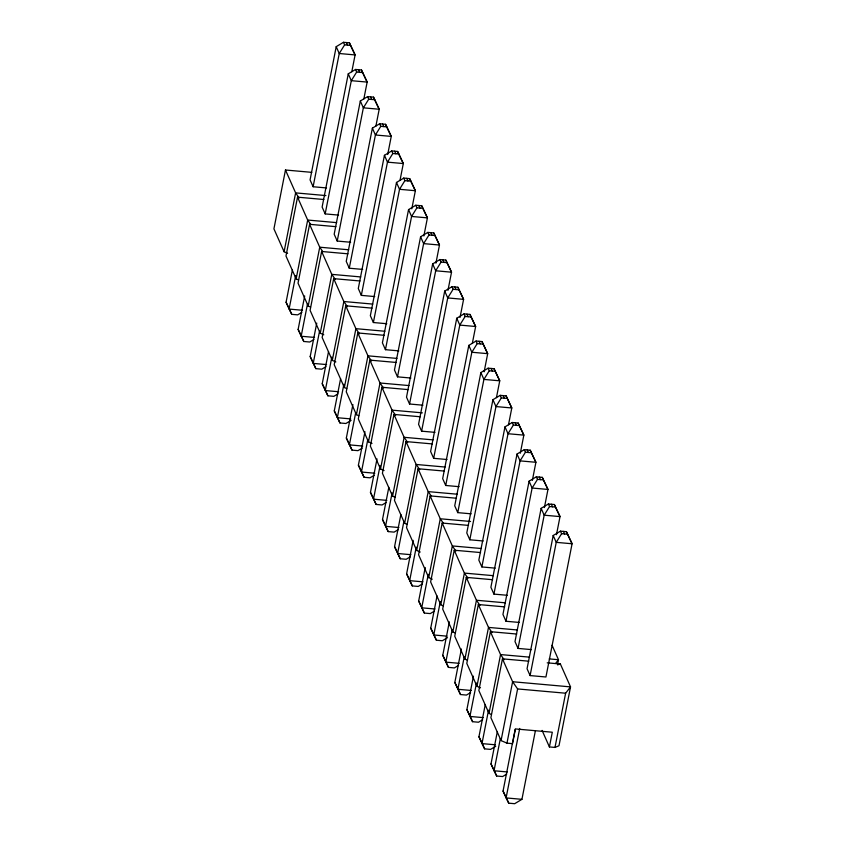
<?xml version="1.0" encoding="UTF-8"?>
<svg xmlns="http://www.w3.org/2000/svg" width="846" height="846" viewBox="0 0 846 846"><rect width="100%" height="100%" fill="white"/><g stroke="black" fill="none" stroke-linecap="round" stroke-linejoin="round"><path stroke-width="1.27" d="M311.804 172.351L285.472 170.004L273.924 228.854L284.087 251.738L287.619 253.282M284.087 251.738L295.624 192.888L285.472 170.004M323.859 199.508L297.528 197.16L285.98 256.021L296.142 278.894L298.501 279.931M301.842 312.364L297.686 314.86L291.743 314.331L286.075 302.234L292.378 270.075M351.799 71.741L355.098 54.927L349.419 42.829L343.476 42.3L336.211 46.667L310.07 179.902L313.115 186.744L326.514 187.939M295.677 275.627L289.11 309.076L302.477 310.271M313.115 186.744L339.246 53.51L344.618 44.87L343.476 42.3M296.142 278.894L307.68 220.045L297.528 197.16M335.915 226.665L309.583 224.317L298.035 283.177L308.187 306.051L310.556 307.087M313.898 339.521L309.742 342.017L303.799 341.488L298.13 329.401L304.687 295.941M363.854 98.897L367.153 82.083L361.475 69.985L355.532 69.457L348.266 73.824L322.125 207.059L325.171 213.901L338.569 215.096M307.479 304.074L301.165 336.243L314.532 337.427M325.171 213.901L351.302 80.677L356.674 72.026L355.532 69.457M308.187 306.051L319.735 247.201L309.583 224.317M347.97 253.821L321.639 251.484L310.091 310.334L320.243 333.208L323.785 334.762M325.953 366.678L321.797 369.184L315.854 368.645L310.186 356.557L316.742 323.109M375.899 126.054L379.198 109.24L373.53 97.142L367.587 96.613L360.322 100.991L334.181 234.215L337.216 241.057L350.625 242.252M319.534 331.23L313.221 363.399L326.588 364.584M337.216 241.057L363.357 107.833L368.729 99.183L367.587 96.613M320.243 333.208L331.791 274.358L321.639 251.484M360.026 280.978L333.694 278.641L322.146 337.491L332.298 360.375L335.841 361.919M338.009 393.834L333.853 396.34L327.91 395.812L322.231 383.714L328.544 351.545M387.701 154.511L391.254 136.396L385.586 124.299L379.643 123.77L372.377 128.148L346.236 261.372L349.271 268.214L362.68 269.409M331.833 357.107L325.276 390.556L338.643 391.74M349.271 268.214L375.413 134.99L380.774 126.34L379.643 123.77M332.298 360.375L343.846 301.514L333.694 278.641M372.071 308.145L345.75 305.797L334.202 364.647L344.354 387.531L346.712 388.557M351.101 420.367L345.908 423.497L339.965 422.968L334.286 410.87L340.6 378.701M400.01 180.367L403.309 163.553L397.641 151.455L391.698 150.926L384.433 155.304L358.292 288.528L361.327 295.37L374.736 296.565M343.888 384.264L337.332 417.713L350.699 418.897M361.327 295.37L387.468 162.146L392.83 153.496L391.698 150.926M344.354 387.531L355.902 328.671L345.75 305.797M384.126 335.302L357.795 332.954L346.257 391.804L356.409 414.688L358.767 415.714M362.109 448.158L357.964 450.654L352.021 450.125L346.342 438.027L352.909 404.578M411.812 208.825L415.365 190.71L409.686 178.622L403.754 178.083L396.488 182.461L370.347 315.685L373.382 322.527L386.791 323.722M355.69 412.711L349.387 444.869L362.754 446.064M373.382 322.527L399.524 189.303L404.885 180.653L403.754 178.083M356.409 414.688L367.957 355.828L357.795 332.954M396.182 362.458L369.85 360.11L358.313 418.96L368.465 441.845L372.007 443.389M374.165 475.315L370.019 477.81L364.076 477.281L358.397 465.184L364.964 431.735M423.867 235.981L427.42 217.866L421.742 205.779L415.798 205.25L408.544 209.618L382.403 342.841L385.438 349.684L398.847 350.879M367.746 439.867L361.432 472.026L374.81 473.221M385.438 349.684L411.579 216.46L416.941 207.809L415.798 205.25M368.465 441.845L380.013 382.995L369.85 360.11M408.237 389.615L381.906 387.267L370.358 446.117L380.52 469.001L384.063 470.545M386.22 502.471L382.075 504.967L376.132 504.438L370.453 492.34L377.02 458.892M435.923 263.138L439.476 245.033L433.797 232.936L427.854 232.407L420.589 236.774L394.458 369.998L397.493 376.851L410.902 378.035M380.055 465.734L373.488 499.182L386.855 500.377M397.493 376.851L423.635 243.616L428.996 234.966L427.854 232.407M380.52 469.001L392.068 410.151L381.906 387.267M420.293 416.771L393.961 414.424L382.413 473.274L392.576 496.158L394.934 497.194M398.276 529.628L394.13 532.123L388.187 531.595L382.508 519.497L388.822 487.338M447.978 290.294L451.531 272.19L445.853 260.092L439.909 259.563L432.644 263.931L406.514 397.165L409.549 404.007L422.958 405.202M392.11 492.89L385.543 526.339L398.91 527.534M409.549 404.007L435.69 270.773L441.052 262.123L439.909 259.563M392.576 496.158L404.124 437.308L393.961 414.424M432.348 443.928L406.017 441.58L394.469 500.43L404.631 523.314L406.989 524.351M410.331 556.784L406.175 559.28L400.243 558.751L394.564 546.653L400.877 514.495M460.034 317.451L463.587 299.347L457.908 287.249L451.965 286.72L444.7 291.087L418.569 424.322L421.604 431.164L435.003 432.359M403.912 521.337L397.599 553.495L410.966 554.69M421.604 431.164L447.735 297.929L453.107 289.279L451.965 286.72M404.631 523.314L416.169 464.465L406.017 441.58M444.404 471.085L418.072 468.737L406.524 527.597L416.676 550.471L420.219 552.026M422.387 583.941L418.231 586.437L412.288 585.908L406.619 573.81L413.176 540.361M472.343 343.317L475.642 326.503L469.964 314.405L464.02 313.877L456.755 318.244L430.614 451.478L433.66 458.321L447.058 459.515M416.221 547.203L409.654 580.652L423.021 581.847M433.66 458.321L459.79 325.086L465.163 316.446L464.02 313.877M416.676 550.471L428.224 491.621L418.072 468.737M456.459 498.241L430.128 495.893L418.58 554.754L428.732 577.628L432.274 579.182M434.442 611.098L430.286 613.593L424.343 613.064L418.675 600.967L425.231 567.518M484.145 371.764L487.687 353.66L482.019 341.562L476.076 341.033L468.811 345.401L442.67 478.635L445.715 485.477L459.114 486.672M428.266 574.36L421.71 607.819L435.077 609.004M445.715 485.477L471.846 352.243L477.218 343.603L476.076 341.033M428.732 577.628L440.28 518.778L430.128 495.893M468.515 525.398L442.183 523.05L430.635 581.911L440.787 604.784L443.145 605.821M447.534 637.63L442.342 640.75L436.399 640.221L430.73 628.134L437.033 595.965M496.443 397.631L499.743 380.816L494.075 368.719L488.131 368.19L480.866 372.568L454.725 505.792L457.76 512.634L471.169 513.829M440.322 601.527L433.765 634.976L447.132 636.16M457.76 512.634L483.901 379.41L489.274 370.76L488.131 368.19M440.787 604.784L452.335 545.934L442.183 523.05M480.57 552.554L454.239 550.217L442.691 609.067L452.843 631.941L455.201 632.977M458.553 665.411L454.397 667.917L448.454 667.378L442.775 655.29L449.342 621.842M508.499 424.787L511.798 407.973L506.13 395.875L500.187 395.346L492.922 399.724L466.781 532.948L469.816 539.79L483.225 540.985M452.124 629.963L445.821 662.132L459.188 663.317M469.816 539.79L495.957 406.566L501.318 397.916L500.187 395.346M452.843 631.941L464.391 573.091L454.239 550.217M492.615 579.711L466.294 577.374L454.746 636.224L464.898 659.108L467.256 660.134M470.598 692.567L466.453 695.074L460.51 694.545L454.831 682.447L461.398 648.998M520.301 453.245L523.854 435.13L518.175 423.032L512.242 422.503L504.977 426.881L478.836 560.105L481.871 566.947L495.28 568.142M464.179 657.12L457.876 689.289L471.243 690.473M481.871 566.947L508.012 433.723L513.374 425.073L512.242 422.503M464.898 659.108L476.446 600.248L466.294 577.374M504.671 606.878L478.339 604.53L466.802 663.38L476.954 686.265L480.496 687.809M482.654 719.724L478.508 722.23L472.565 721.701L466.886 709.604L473.453 676.155M532.356 480.401L535.909 462.286L530.231 450.188L524.298 449.66L517.033 454.038L490.892 587.261L493.927 594.104L507.336 595.298M476.488 682.997L469.921 716.446L483.299 717.63M493.927 594.104L520.068 460.88L525.429 452.229L524.298 449.66M476.954 686.265L488.502 627.404L478.339 604.53M516.726 634.035L490.394 631.687L478.847 690.537L489.009 713.421L491.367 714.447M495.745 746.267L490.564 749.387L484.621 748.858L478.942 736.76L485.255 704.602M544.412 507.558L547.965 489.443L542.286 477.356L536.343 476.816L529.088 481.194L502.947 614.418L505.982 621.26L519.391 622.455M488.544 710.154L481.977 743.602L495.354 744.797M505.982 621.26L532.123 488.036L537.485 479.386L536.343 476.816M489.009 713.421L500.557 654.571L490.394 631.687M528.782 661.191L502.45 658.844L490.902 717.694L501.065 740.578L506.966 743.158L512.528 743.655L515.415 728.935L552.301 732.224L549.414 746.933L554.987 747.43L558.995 745.738L570.532 686.889L560.38 664.004L547.214 662.83M506.765 774.048L502.619 776.543L496.676 776.015L490.997 763.917L497.311 731.758M556.467 534.714L560.02 516.599L554.342 504.512L548.398 503.983L541.133 508.351L515.003 641.575L518.038 648.417L531.447 649.612M500.346 738.6L494.032 770.759L507.399 771.954M518.038 648.417L544.179 515.193L549.54 506.543L548.398 503.983M501.065 740.578L512.613 681.728L502.45 658.844M506.966 743.158L517.604 688.94L512.613 681.728L570.532 686.889L565.625 693.212L554.987 747.43M535.307 731.145L521.929 799.333L514.664 803.7L508.732 803.171L503.053 791.073L515.172 729.326M553.189 535.507L527.058 668.731L530.093 675.584L545.934 676.99L572.076 543.767L566.397 531.669L560.454 531.14L553.189 535.507L556.234 542.349L530.093 675.584M519.719 728.448L506.088 797.915L521.929 799.333M557.482 664.84L558.487 659.721L552.068 645.276M560.454 531.14L561.596 533.699L556.234 542.349L572.076 543.767L566.397 531.669M555.674 663.349L558.487 659.721L549.265 658.907M558.106 664.692L560.38 664.004M344.618 44.87L350.561 45.398L355.098 54.927L339.246 53.51L336.211 46.667M356.674 72.026L362.617 72.555L367.153 82.083L351.302 80.677L348.266 73.824M368.729 99.183L374.662 99.712L379.198 109.24L363.357 107.833L360.322 100.991M380.774 126.34L386.717 126.868L391.254 136.396L375.413 134.99L372.377 128.148M392.83 153.496L398.773 154.025L403.309 163.553L387.468 162.146L384.433 155.304M404.885 180.653L410.828 181.181L415.365 190.71L399.524 189.303L396.488 182.461M325.911 195.585L295.624 192.888L299.198 198.038M416.941 207.809L422.884 208.338L427.42 217.866L411.579 216.46L408.544 209.618M336.645 222.625L307.68 220.045L310.535 224.169M428.996 234.966L434.939 235.495L439.476 245.033L423.635 243.616L420.589 236.774M348.7 249.782L319.735 247.201L322.59 251.325M441.052 262.123L446.995 262.651L451.531 272.19L435.69 270.773L432.644 263.931M360.756 276.938L331.791 274.358L335.354 279.508M453.107 289.279L459.05 289.818L463.587 299.347L447.735 297.929L444.7 291.087M372.811 304.095L343.846 301.514L347.41 306.675M465.163 316.446L471.106 316.975L475.642 326.503L459.79 325.086L456.755 318.244M384.867 331.251L355.902 328.671L359.465 333.832M477.218 343.603L483.161 344.132L487.687 353.66L471.846 352.243L468.811 345.401M396.922 358.408L367.957 355.828L371.521 360.988M489.274 370.76L495.206 371.288L499.743 380.816L483.901 379.41L480.866 372.568M408.978 385.575L380.013 382.995L383.576 388.145M501.318 397.916L507.262 398.445L511.798 407.973L495.957 406.566L492.922 399.724M422.344 412.848L392.068 410.151L395.632 415.301M513.374 425.073L519.317 425.601L523.854 435.13L508.012 433.723L504.977 426.881M433.078 439.888L404.124 437.308L407.687 442.458M525.429 452.229L531.373 452.758L535.909 462.286L520.068 460.88L517.033 454.038M445.133 467.045L416.169 464.465L419.743 469.615M537.485 479.386L543.428 479.915L547.965 489.443L532.123 488.036L529.088 481.194M457.189 494.201L428.224 491.621L431.079 495.745M549.54 506.543L555.484 507.071L560.02 516.599L544.179 515.193L541.133 508.351M470.566 521.474L440.28 518.778L443.135 522.902M561.596 533.699L567.539 534.228M481.3 548.515L452.335 545.934L455.899 551.084M493.355 575.671L464.391 573.091L467.954 578.241M505.411 602.828L476.446 600.248L480.01 605.408M517.466 629.984L488.502 627.404L492.065 632.565M529.522 657.141L500.557 654.571L504.121 659.721M517.604 688.94L565.625 693.212M286.075 302.234L291.743 314.331M298.13 329.401L303.799 341.488M310.186 356.557L315.854 368.645M322.231 383.714L327.91 395.812M334.286 410.87L339.965 422.968M346.342 438.027L352.021 450.125M358.397 465.184L364.076 477.281M370.453 492.34L376.132 504.438M382.508 519.497L388.187 531.595M394.564 546.653L400.243 558.751M406.619 573.81L412.288 585.908M418.675 600.967L424.343 613.064M430.73 628.134L436.399 640.221M442.775 655.29L448.454 667.378M454.831 682.447L460.51 694.545M466.886 709.604L472.565 721.701M478.942 736.76L484.621 748.858M490.997 763.917L496.676 776.015M503.053 791.073L508.732 803.171M349.419 42.829L350.561 45.398M361.475 69.985L362.617 72.555M373.53 97.142L374.662 99.712M385.586 124.299L386.717 126.868M397.641 151.455L398.773 154.025M409.686 178.622L410.828 181.181M421.742 205.779L422.884 208.338M433.797 232.936L434.939 235.495M445.853 260.092L446.995 262.651M457.908 287.249L459.05 289.818M469.964 314.405L471.106 316.975M482.019 341.562L483.161 344.132M494.075 368.719L495.206 371.288M506.13 395.875L507.262 398.445M518.175 423.032L519.317 425.601M530.231 450.188L531.373 452.758M542.286 477.356L543.428 479.915M554.342 504.512L555.484 507.071M346.448 42.564L347.59 45.134M358.503 69.721L359.645 72.291M370.559 96.878L371.701 99.447M382.614 124.034L383.746 126.604M394.67 151.191L395.801 153.761M406.715 178.347L407.857 180.917M418.77 205.515L419.912 208.074M430.826 232.671L431.968 235.23M442.881 259.828L444.023 262.387M454.937 286.984L456.079 289.554M466.992 314.141L468.134 316.711M479.048 341.298L480.19 343.867M491.103 368.454L492.235 371.024M503.159 395.611L504.29 398.18M515.214 422.767L516.346 425.337M527.259 449.924L528.401 452.494M539.314 477.091L540.457 479.65M551.37 504.248L552.512 506.807M563.425 531.404L564.568 533.963M542.085 730.405L549.414 746.933"/></g></svg>
